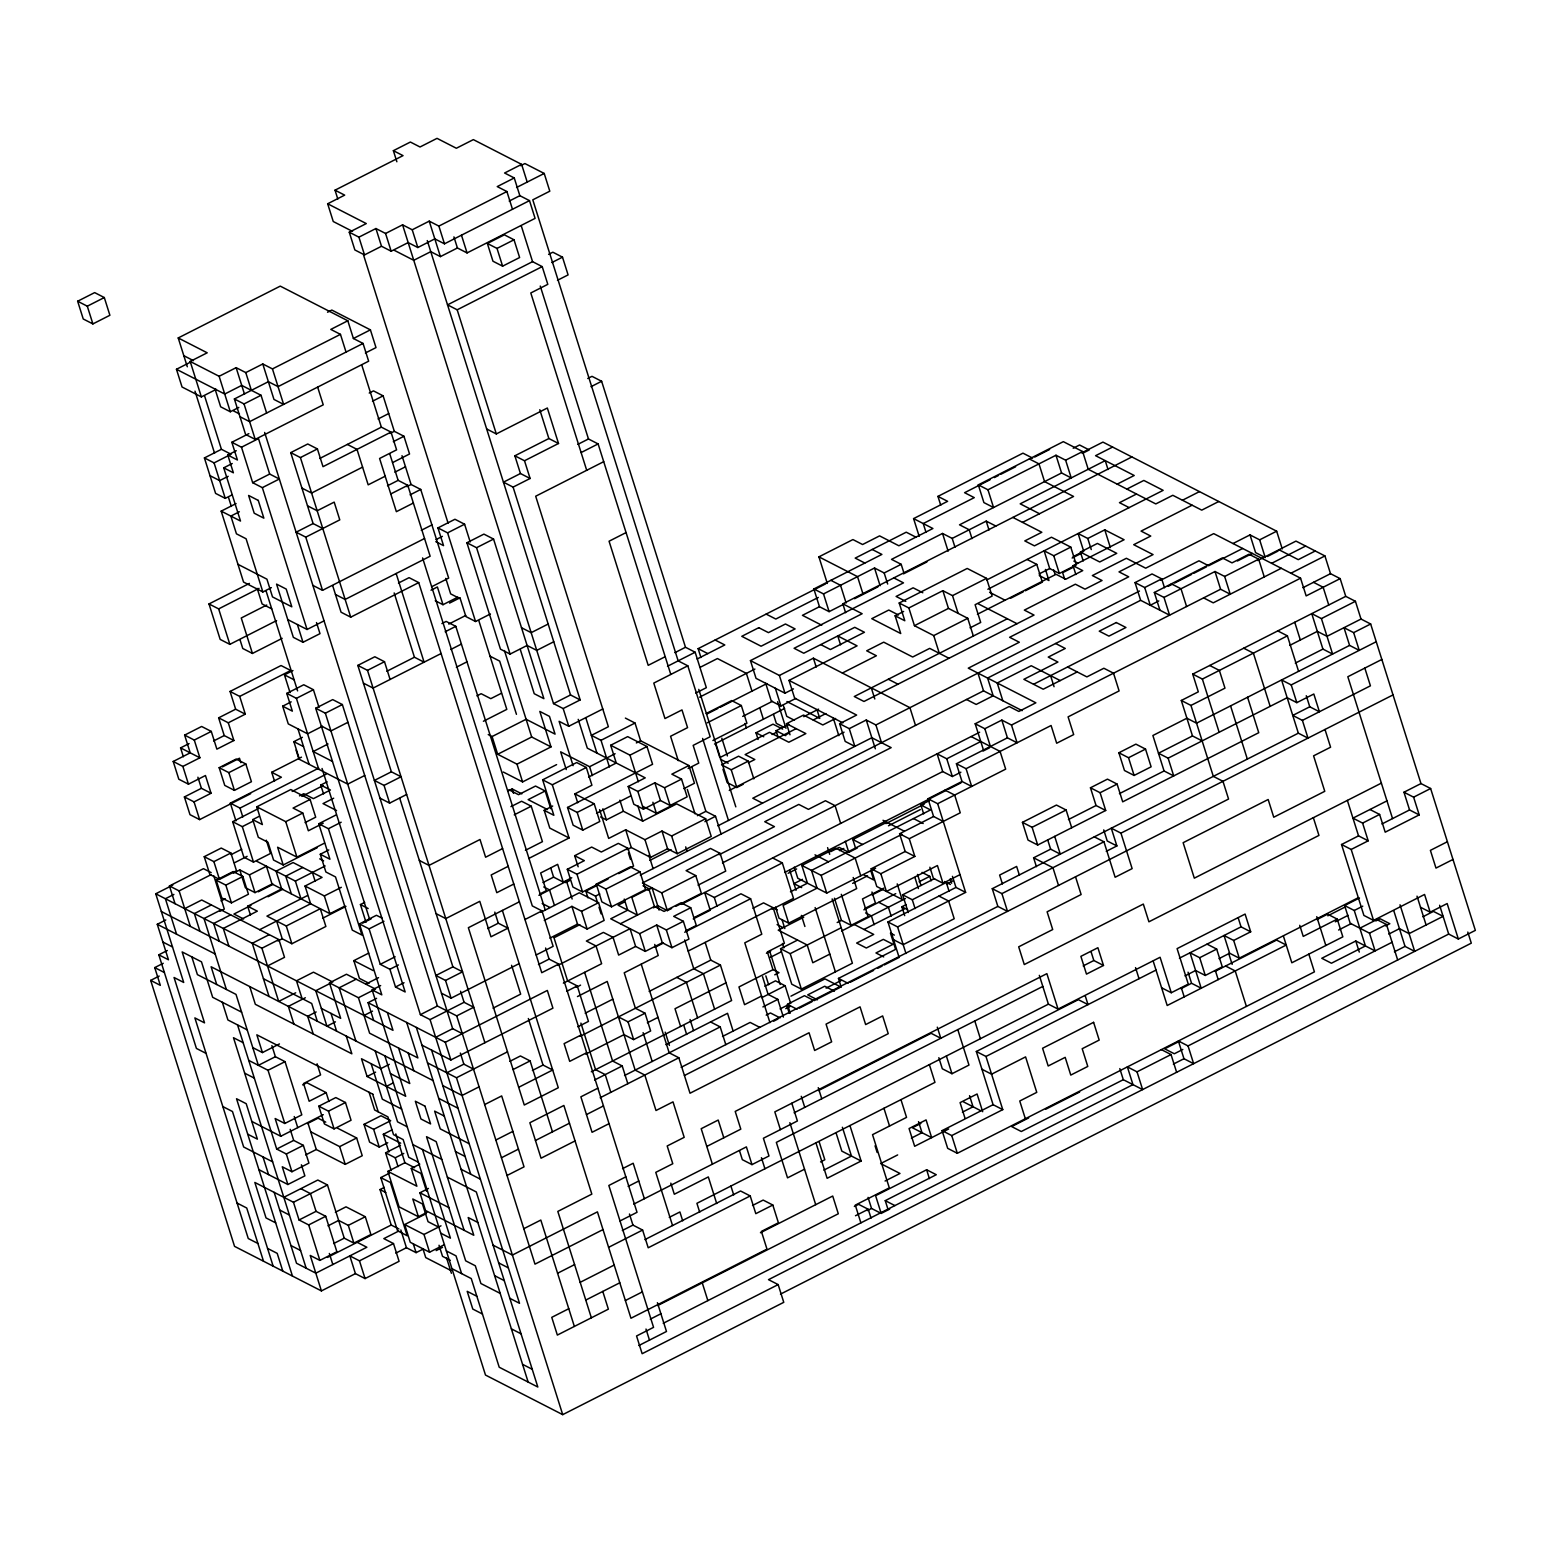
<?xml version="1.0" encoding="UTF-8"?>
<svg xmlns="http://www.w3.org/2000/svg" width="1553" height="1553" viewBox="0 0 1553 1553"><rect width="100%" height="100%" fill="white"/><g stroke="black" fill="none" stroke-linecap="round" stroke-linejoin="round"><path stroke-width="1.5" d="M77.65 301.243L94.655 292.605L104.303 297.555L109.894 315.278L92.889 323.917L83.241 318.986L77.65 301.243L87.298 306.193L92.889 323.917M87.298 306.193L104.303 297.555M396.869 161.764L393.375 150.68L410.38 142.041L420.028 146.991L437.034 138.353L456.349 148.253L473.354 139.615L521.614 164.366L527.205 182.089M337.816 199.056L335.021 190.184L403.023 155.63L393.375 150.68M352.55 231.416L333.254 221.516L327.664 203.773L344.669 195.134L335.021 190.184M453.922 236.891L457.417 247.975L467.065 252.925L535.086 218.371L529.495 200.628L444.469 243.821L434.821 238.871L417.815 247.529L408.167 242.579L391.162 251.217L381.514 246.267L364.509 254.906L354.861 249.955L349.27 232.212L366.275 223.574L327.664 203.773M349.27 232.212L358.918 237.163L375.923 228.524L385.571 233.474L391.162 251.217M187.311 366.78L178.226 337.952L280.258 286.121L347.814 320.772L353.405 338.496L363.053 343.446L368.643 361.189L249.625 421.659L239.977 416.709M385.571 233.474L402.576 224.836L412.224 229.786L417.815 247.529M521.614 164.366L504.609 173.004L514.257 177.954L519.847 195.678L529.495 200.628M520.643 165.705L524.895 163.55L544.21 173.451L549.801 191.194L532.795 199.832L678.156 660.86L687.804 665.81L710.167 736.724L693.162 745.382L698.753 763.105L688.115 768.502M412.224 229.786L429.23 221.147L438.878 226.097L444.469 243.821M514.257 177.954L497.251 186.593L506.899 191.543L512.49 209.267M438.878 226.097L506.899 191.543M516.567 187.486L544.21 173.451M216.236 389.357L201.366 396.908L190.184 361.441L207.19 352.803L178.226 337.952M201.366 396.908L182.05 387.008L176.46 369.284L191.349 361.713M509.209 201.075L519.847 195.678M327.547 312.231L331.798 310.056L370.41 329.857L376.001 347.6L365.382 352.997M394.462 250.402L413.758 260.302L430.763 251.664L440.411 256.614L457.417 247.975M190.184 361.441L219.128 376.292L236.134 367.653L245.782 372.604L251.372 390.347M487.37 243.472L504.376 234.833L514.024 239.783L519.614 257.526L502.609 266.165L492.961 261.215L487.37 243.472L497.018 248.422L502.609 266.165M245.782 372.604L262.787 363.965L272.454 368.915L283.636 404.382L273.969 399.432L262.787 363.965M347.814 320.772L330.808 329.411L340.456 334.361L346.047 352.085M497.018 248.422L514.024 239.783M272.454 368.915L340.456 334.361M317.647 387.105L323.238 404.828L255.216 439.383L245.568 434.432L234.387 398.985L268.378 381.689L278.045 386.639L363.053 343.446M353.405 338.496L370.41 329.857M234.387 398.985L244.035 403.935L261.04 395.277L266.631 413.02M215.071 389.085L220.662 406.808L230.31 411.759L238.813 407.43M586.704 470.307L530.796 292.973L547.801 284.335L542.211 266.611L532.563 261.661L447.536 304.854L457.184 309.804L496.319 433.928L547.335 408.012L558.517 443.479L524.506 460.756L514.858 455.805L548.869 438.528L558.517 443.479M548.597 254.381L552.849 252.207L562.497 257.157L568.087 274.9L557.469 280.297M457.184 309.804L542.211 266.611M551.878 262.554L562.497 257.157M236.289 450.739L227.786 455.048L237.434 459.999L231.843 442.275L248.849 433.636M204.414 457.941L221.419 449.302L231.086 454.252L214.081 462.891L204.414 457.941L215.595 493.408L225.263 498.358L231.63 495.116M241.492 447.225L258.497 438.587L269.678 474.053L279.346 479.003L262.341 487.642L252.673 482.692L241.492 447.225L231.843 442.275M369.226 393.045L373.477 390.89L383.125 395.84L394.307 431.307L403.955 436.257L409.546 453.981L392.54 462.619M236.075 503.58L221.186 511.131L240.501 521.031L223.729 467.841L232.232 463.512M372.487 401.237L383.125 395.84M228.175 476.305L219.672 480.615L210.004 475.664M322.772 528.505L313.104 523.555L290.741 452.622L307.746 443.983L317.414 448.933L323.005 466.676L391.007 432.103L396.597 449.846L379.592 458.484L396.364 511.675L413.37 503.036M290.741 452.622L300.408 457.572L317.414 448.933M252.673 482.692L269.678 474.053M378.078 418.98L388.716 413.564M319.724 458.484L381.359 427.153L391.007 432.103M390.055 433.462L394.307 431.307M239.356 511.772L230.853 516.081L236.444 533.824L246.092 538.775L262.865 591.965L271.367 587.636M393.336 441.654L403.955 436.257M362.587 467.123L311.59 493.039L301.923 488.088M385.183 476.208L368.177 484.847L356.996 449.38L347.348 444.43M394.85 472.17L405.488 466.774M587.733 378.505L591.984 376.331L601.632 381.281L685.494 647.271L695.162 652.221L706.343 687.688L695.705 693.084M313.104 523.555L296.118 532.194L305.766 537.144L322.539 590.334L424.551 538.503M387.512 485.759L398.131 480.362L407.779 485.312L430.142 556.226L345.135 599.439L335.467 594.488M591.014 386.678L601.632 381.281M305.766 537.144L339.777 519.867L334.186 502.124L317.181 510.762L307.513 505.812M390.774 493.951L407.779 485.312M406.828 486.652L411.079 484.497L420.727 489.447L448.681 578.104L431.676 586.743M410.108 494.844L420.727 489.447M276.589 620.598L229.844 644.359L220.177 639.409L208.995 603.942L249.392 583.423M208.995 603.942L218.662 608.892L259.04 588.373M513.092 487.118L530.097 478.479L520.449 473.529L503.444 482.168L513.092 487.118L580.181 699.918L563.176 708.556L553.528 703.606L402.576 224.836M577.832 444.372L588.471 438.975L598.119 443.925L670.799 674.448M266.747 605.029L241.259 617.997L252.44 653.444L282.18 638.341M421.29 530.311L431.909 524.914M581.113 452.564L598.119 443.925M435.811 541.667L443.537 545.627L437.946 527.904L454.951 519.265L464.599 524.215L470.19 541.939M437.946 527.904L447.594 532.854L464.599 524.215M436.005 539.609L442.391 536.367M603.709 461.668L535.688 496.222L608.368 726.726L591.363 735.365L601.011 740.315L609.397 766.93M553.761 641.758L536.756 650.396L527.108 645.446L510.102 654.085L500.454 649.154L466.909 542.754L483.915 534.116L493.563 539.066L543.88 698.656L534.232 693.706L520.255 649.368M287.751 619.589L307.067 629.489L324.072 620.851M398.461 583.054L409.08 577.658L418.728 582.608L541.745 972.702L558.731 964.064L637.021 1212.311L620.016 1220.949M466.909 542.754L476.557 547.704L493.563 539.066M332.672 585.617L341.058 612.212L350.726 617.162L418.728 582.608M237.958 564.321L266.922 579.172L272.513 596.915L291.809 606.815L286.218 589.072L276.57 584.122L293.342 637.332L302.99 642.282L319.996 633.643L316.501 622.559M230.058 691.454L281.054 665.538L290.722 670.488L239.706 696.404L230.058 691.454L235.648 709.197L245.296 714.147L228.291 722.786L218.643 717.835L235.648 709.197M431.016 590.218L437.402 586.976L442.993 604.699L457.863 597.148M290.042 692.599L284.451 674.856L292.954 670.547M211.053 793.253L201.405 788.303L184.399 796.941L194.047 801.892L211.053 793.253L205.462 775.529L188.457 784.168L178.809 779.218L173.218 761.475L190.223 752.836L184.632 735.113L201.638 726.474L211.286 731.424L216.876 749.148L233.882 740.509L228.291 722.786M449.574 603.088L460.193 597.691M184.632 735.113L194.28 740.063L211.286 731.424M291.188 701.859L282.685 706.188L292.352 711.138L286.761 693.395L303.767 684.757L313.415 689.707L319.006 707.45M183.37 756.757L180.575 747.886L189.078 743.576M391.375 771.802L374.389 780.441L384.037 785.391L401.043 776.752L391.375 771.802L357.831 665.402L374.836 656.764L384.503 661.714L390.094 679.457M441.906 623.568L446.157 621.414L455.805 626.344L545.258 910.058M286.761 693.395L296.409 698.345L313.415 689.707M213.596 740.956L224.234 735.559L233.882 740.509M626.073 532.582L609.067 541.221L648.203 665.344L665.208 656.705M448.778 624.073L465.784 615.434M357.831 665.402L367.498 670.352L384.503 661.714M445.187 631.76L455.805 626.344M173.218 761.475L182.866 766.425L199.871 757.786L194.28 740.063M445.769 578.376L450.661 593.887L460.309 598.837L465.9 616.56L475.548 621.511L490.437 613.959M386.813 671.265L414.437 657.23L424.105 662.18L396.151 573.503M382.232 918.25L376.447 915.28L359.442 923.919L369.09 928.869L380.271 964.335L389.919 969.286L395.51 987.009L405.158 991.959L315.705 708.246L332.711 699.607L342.359 704.557L437.402 1006.014L456.718 1015.895L534.989 1264.142L603.01 1229.588M441.091 653.541L373.089 688.095L363.421 683.145M315.705 708.246L325.353 713.196L342.359 704.557M450.778 649.484L461.396 644.087M219.167 767.687L236.172 759.048L245.84 763.998L251.431 781.722L234.425 790.361L224.758 785.41L219.167 767.687L228.835 772.637L234.425 790.361M222.467 766.871L239.473 758.233L240.87 762.678M228.835 772.637L245.84 763.998M322.461 726.26L307.591 733.812L288.276 723.912L282.685 706.188M364.722 775.491L347.717 784.129L299.457 759.378L293.866 741.655L302.369 737.326M347.95 722.3L330.944 730.939L321.296 725.989M456.368 667.227L466.987 661.811M548.17 624.034L531.165 632.673L521.517 627.723M274.512 781.14L271.717 772.287L301.476 757.165M328.052 743.984L313.182 751.555L332.478 761.455M235.94 820.877L230.349 803.153L281.365 777.238L271.717 772.287M184.399 796.941L189.99 814.665L199.638 819.615L250.654 793.699M230.349 803.153L240.016 808.104L318.656 768.153M259.099 816.373L252.731 819.615L262.379 824.565L256.789 806.822L290.799 789.545L310.095 799.446L315.686 817.189L305.067 822.585M476.887 695.88L481.139 693.706L490.787 698.656L501.425 693.259M266.301 840.173L270.494 853.471L253.488 862.109L243.84 857.159L232.659 821.692L258.167 808.725M292.178 791.448L326.188 774.17M299.496 795.854L303.747 793.699L313.395 798.65L330.401 790.011L320.753 785.061L327.12 781.819M232.659 821.692L242.307 826.642L252.925 821.246M301.826 796.398L323.082 785.604M310.095 799.446L293.09 808.084L302.757 813.034L308.348 830.777L323.218 823.206M204.239 856.693L221.244 848.054L230.892 853.005L236.483 870.748L219.478 879.386L209.83 874.436L204.239 856.693L213.887 861.643L219.478 879.386M256.789 806.822L285.752 821.673L302.757 813.034M483.41 721.252L506.802 709.372L478.848 620.715M333.681 798.203L323.043 803.6L336.555 810.53M213.887 861.643L230.892 853.005M175.043 903.691L169.452 885.948L203.462 868.671L211.189 872.631M231.106 854.635L241.724 849.239M206.064 1053.38L196.416 1048.43L174.052 977.497L183.7 982.447L155.746 893.79L172.752 885.152M827.303 583.443L818.916 556.848L852.927 539.57L862.575 544.521L879.58 535.882L898.876 545.782L932.887 528.505L913.591 518.605L947.602 501.328L937.954 496.378L1022.961 453.165L1032.609 458.116M169.452 885.948L179.119 890.898L210.994 874.708M234.367 862.827L247.121 856.344M978.312 484.847L987.96 489.797L993.551 507.52L983.903 502.59L978.312 484.847L1063.339 441.654L1082.635 451.554L1088.226 469.278L1155.801 503.929L1172.806 495.291L1201.75 510.141L1218.756 501.503M173.897 894.412L165.394 898.741L176.576 934.207M990.115 479.722L964.607 492.689L974.255 497.639L923.239 523.555L926.034 532.407M994.366 477.567L998.618 475.393M1000.734 474.325L1015.623 466.754M1034.744 457.048L1049.614 449.477M553.528 703.606L570.533 694.967L580.181 699.918M328.79 849.937L320.287 854.266L329.935 859.217L318.753 823.75L335.759 815.111M492.087 736.549L526.098 719.272L555.062 734.123L549.471 716.379L539.823 711.429L551.004 746.896L516.994 764.173L497.678 754.273L492.087 736.549L488.244 734.569M216.197 880.182L233.202 871.544L242.85 876.494L248.441 894.237L231.436 902.875L221.788 897.925L216.197 880.182L225.845 885.132L231.436 902.875M233.396 873.174L239.783 869.932L249.431 874.883L255.022 892.626L272.027 883.987L329.935 913.669L344.805 906.117M987.96 489.797L1055.982 455.243L1065.63 460.193L1071.221 477.916L1061.573 472.966L1055.982 455.243M1073.201 448.235L1079.568 444.993L1089.216 449.943L1082.849 453.185M318.753 823.75L328.421 828.7L341.175 822.216M674.876 652.668L685.494 647.271M225.845 885.132L242.85 876.494M379.98 798.164L389.628 803.115L406.634 794.476M249.431 874.883L266.437 866.244L272.027 883.987M1065.63 460.193L1082.635 451.554M184.71 908.641L201.715 900.002L278.919 939.604L284.51 957.327L267.504 965.966M843.978 604.098L829.108 611.649L819.46 606.699L813.869 588.975L881.871 554.421L872.223 549.471M1081.684 452.894L1102.941 442.1L1276.663 531.204L1282.254 548.927M700.927 657.521L698.132 648.649L825.652 583.85M167.316 950.494L158.814 954.823L168.462 959.773L157.28 924.307L165.783 919.978M667.518 666.256L695.162 652.221M497.678 754.273L531.689 736.996L551.004 746.896M317.22 847.705L283.209 864.982L277.618 847.239L296.934 857.14L324.558 843.104M211.363 904.953L194.358 913.591L199.949 931.315M813.869 588.975L823.517 593.925L874.533 568.01L884.181 572.96L887.675 584.044M954.998 547.258L952.203 538.406L942.535 533.456L891.538 559.371L901.186 564.321L903.982 573.173M1061.573 472.966L959.54 524.817L969.208 529.767L972.003 538.619M1112.589 447.05L1095.583 455.689L1134.195 475.49L1117.189 484.128M221.031 900.895L225.282 898.741M697.142 658.996L724.785 644.961L715.137 640.011M818.295 597.439L775.801 619.045L766.134 614.095M573.096 765.668L559.119 721.33L568.767 726.28L602.778 709.003M687.804 665.81L653.794 683.087L664.975 718.554L681.981 709.915L687.571 727.639L670.566 736.277L678.253 760.659M302.738 867.506L285.733 876.144L291.323 893.868M221.011 909.903L204.006 918.541L226.369 989.455M884.181 572.96L901.186 564.321M952.203 538.406L986.213 521.129L995.861 526.059M220.06 911.242L224.311 909.087L213.809 875.834M258.303 891.81L273.192 884.259M700.422 667.188L717.428 658.55L746.391 673.4L751.982 691.124M819.46 606.699L802.455 615.337L821.751 625.238M256.789 861.294L295.381 881.095L325.14 865.972M230.659 914.853L213.654 923.491L219.245 941.215M250.46 915.066L247.665 906.214L281.675 888.937L276.085 871.194L293.09 862.556L322.053 877.406L305.048 886.045L310.639 903.768L259.623 929.703M845.609 612.697L842.813 603.826L1131.885 456.951M250.965 905.399L233.959 914.038L243.607 918.988M267.97 896.76L282.84 889.209M854.616 598.701L877.989 586.82M903.497 573.853L926.889 561.972M793.486 688.872L784.983 693.201L756.039 678.35L750.448 660.607L903.477 582.86L893.829 577.91M1022.515 522.371L1073.531 496.455L1044.567 481.605L1038.976 463.881L1029.328 458.931M601.011 740.315L635.022 723.038L640.612 740.781L688.872 765.532L694.463 783.256L683.844 788.652M159.183 976.06L150.68 980.389L160.328 985.34L154.737 967.597L163.24 963.287M503.269 772.016L522.584 781.916L556.595 764.62M507.909 791.098L512.16 788.924L521.808 793.874M307.358 895.596L266.961 916.115L286.276 925.996L291.867 943.739L325.878 926.462L320.287 908.719L286.276 925.996M699.626 697.161L754.894 669.071M552.693 806.026L544.191 810.336L553.839 815.286L542.657 779.839L576.668 762.542L586.316 767.493L591.907 785.236L574.901 793.874L577.697 802.746M588.626 777.044L616.269 763.008L610.678 745.265L627.684 736.627L646.98 746.527L652.571 764.27L567.544 807.463L573.135 825.187L582.783 830.137L599.788 821.498L594.197 803.775L574.901 793.874M903.632 611.474L895.13 615.784L904.797 620.734L899.206 603.01L967.208 568.456L986.524 578.357L992.115 596.08L975.109 604.719L980.7 622.442L970.062 627.858M305.048 886.045L324.344 895.945L341.349 887.307M1126.837 489.079L1143.843 480.44L1163.139 490.34L986.718 579.968M542.657 779.839L552.305 784.789L586.316 767.493M510.956 806.648L521.594 801.251L531.242 806.201L542.424 841.668L525.419 850.306M566.243 769.57L560.652 751.846L589.596 766.697L615.104 753.729M636.361 742.936L640.612 740.781M550.771 808.725L545.181 791.001L528.175 799.64L547.471 809.54M899.206 603.01L908.854 607.961L942.865 590.684L952.513 595.634L958.104 613.357M269.271 934.654L252.265 943.292L269.038 996.482M750.448 660.607L779.392 675.458L813.403 658.181L909.922 707.683L915.513 725.406M1136.485 494.029L1119.48 502.667L1129.128 507.617M706.169 713.526L731.677 700.578L741.325 705.528L746.915 723.252L712.905 740.529M707.333 713.798L717.971 708.401M720.087 707.333L766.852 683.572M610.678 745.265L629.974 755.166L646.98 746.527M514.237 814.84L531.242 806.201M952.513 595.634L986.524 578.357M155.746 893.79L261.913 948.242L278.919 939.604M842.891 722.883L794.631 698.132L789.04 680.408L857.062 645.854L837.766 635.953L840.561 644.825M277.968 940.943L282.219 938.788L291.867 943.739M322.597 918.269L345.97 906.389M707.314 722.805L741.325 705.528M366.023 922.307L360.432 904.564L364.683 902.409M908.854 607.961L914.445 625.684L948.456 608.407L967.752 618.308L973.343 636.031M987.883 589.247L1036.763 564.399L1042.354 582.142L1025.349 590.781M1053.769 555.76L1070.774 547.122L1076.365 564.865L1059.36 573.503L1049.712 568.553L1044.121 550.81L1053.769 555.76L1059.36 573.503M1073.084 556.673L1083.722 551.276L1078.131 533.533L1087.779 538.483L1104.785 529.845L1124.081 539.745L1073.065 565.661L1075.86 574.532M742.683 716.418L772.443 701.296M842.367 673.031L876.377 655.754L866.71 650.804L883.715 642.165L912.679 657.016L929.684 648.377L948.98 658.278M1080.422 552.072L1097.427 543.434L1116.723 553.334L1099.718 561.972L1080.422 552.072L1083.217 560.944M1182.454 500.241L1199.46 491.602M1039.073 573.95L1049.712 568.553M765.687 683.301L771.278 701.024L780.926 705.974L795.815 698.423M1072.133 558.032L1080.636 553.703M502.59 848.579L485.604 857.217L480.013 839.494L428.997 865.409L419.349 860.459M567.544 807.463L577.192 812.413L594.197 803.775M688.872 765.532L671.867 774.17L681.534 779.121L687.125 796.844L670.119 805.483L660.452 800.533L643.447 809.171L633.799 804.221L628.208 786.497L645.213 777.859L587.306 748.158L578.221 719.35M714.496 744.062L784.634 708.42M362.723 923.103L371.225 918.794M914.445 625.684L933.741 635.585L967.752 618.308M977.419 614.27L1056.059 574.299L1065.727 579.25L1082.713 570.611L1073.065 565.661M1192.102 505.191L1141.086 531.107L1150.734 536.057L1133.729 544.695L1153.044 554.596L1119.034 571.873L1128.682 576.823L1009.644 637.293L1019.312 642.243L968.295 668.159L1035.851 702.81L1018.846 711.449L1009.198 706.499L975.187 723.776L983.573 750.39M1010.479 598.332L1023.213 591.848M1073.278 567.291L1062.64 572.688L1064.737 579.347M628.208 786.497L637.856 791.448L654.861 782.809L664.529 787.759L670.119 805.483M369.09 928.869L383.96 921.317M596.527 813.306L630.537 796.029M758.116 739.461L756.02 732.802L773.025 724.164L782.673 729.114M720.631 757.185L769.511 732.337L788.827 742.237L805.832 733.598L786.517 723.698L803.522 715.059L822.818 724.96L835.572 718.476M508.18 866.322L491.194 874.96L496.785 892.684L513.791 884.045M778.189 737.384L776.092 730.725L788.846 724.261M803.736 716.69L818.606 709.139M664.529 787.759L681.534 779.121M772.055 734.511L776.306 732.356M528.699 858.498L569.077 837.979L552.305 784.789M600.584 816.917L606.369 819.887L623.374 811.248L642.69 821.149L676.7 803.872L705.644 818.722L711.235 836.446L677.224 853.723L667.576 848.773L661.986 831.049L644.98 839.688L625.684 829.787L608.679 838.426L599.594 809.618M1007.353 618.754L854.305 696.52L863.973 701.471L1034.007 615.066L1024.359 610.115L1075.375 584.2L1085.023 589.15L1102.028 580.511L1092.38 575.561L1126.391 558.284L1145.687 568.184L1213.708 533.63L1300.56 578.182L1306.151 595.906L1340.161 578.628L1345.752 596.352L1355.42 601.302L1361.01 619.045L1370.658 623.995L1420.976 783.566L1430.624 788.516L1475.35 930.383L1458.345 939.021L1448.697 934.071L1439.612 905.263M796.165 728.648L745.149 754.583L754.816 759.514L748.43 762.756M813.17 720.01L825.924 713.545M784.576 735.404L788.827 733.249M369.07 983.34L359.422 978.39L353.832 960.647L368.721 953.096M748.235 761.145L738.568 756.195L721.563 764.833L731.23 769.783L748.235 761.145L753.826 778.868M295.691 992.794L278.686 1001.433L261.913 948.242M642.884 806.395L656.395 813.326L673.4 804.687M578.162 866.788L574.668 855.703L591.674 847.064L601.322 852.015L618.327 843.376L627.975 848.326L633.566 866.069L618.696 873.621M329.488 982.874L346.474 974.236L375.438 989.086L358.432 997.725L329.488 982.874L340.67 1018.341L321.355 1008.441M839.61 723.698L849.258 728.648L854.849 746.372L845.201 741.422L839.61 723.698L856.615 715.059L789.04 680.408M330.653 983.146L315.764 990.717L326.945 1026.184L335.448 1021.855M305.339 997.744L288.334 1006.383L293.925 1024.106M380.271 964.335L395.141 956.764M608.058 879.017L582.55 891.985L572.902 887.035L567.311 869.292L584.316 860.653L574.668 855.703M542.968 882.531L553.606 877.134L563.254 882.085L571.756 877.756M1264.258 576.92L1258.668 559.177L1249.02 554.227L1232.014 562.865L1222.366 557.915L1154.345 592.489L1163.993 597.42L1169.584 615.163L1140.64 600.312L1135.049 582.589L1152.054 573.95L1161.702 578.881L1164.498 587.752M356.142 979.186L339.136 987.824L355.909 1041.034M849.258 728.648L866.263 720.01L875.911 724.96L881.502 742.683M729.269 790.477L844.055 732.162M722.96 769.259L727.153 782.557L736.821 787.507L743.188 784.265M519.381 901.788L468.365 927.704L524.273 1105.018L558.284 1087.741L502.376 910.427M389.919 969.286L398.422 964.957M567.311 869.292L576.959 874.242L627.975 848.326M539.881 893.965L546.248 890.723L540.658 872.98L557.663 864.342L563.254 882.085M627.024 849.685L631.275 847.53L650.571 857.411L667.576 848.773M538.91 895.304L566.554 881.269L572.145 899.012M1135.049 582.589L1144.697 587.539L1161.702 578.881M365.79 984.136L378.544 977.652M565.583 882.628L569.835 880.473M697.375 815.674L705.877 811.345L715.525 816.296L721.116 834.039M875.911 724.96L1139.475 591.052M1160.732 580.24L1198.994 560.808L1208.642 565.758L1242.652 548.481M1233.004 543.531L1250.01 534.892L1259.658 539.842L1265.249 557.566L1255.6 552.616L1250.01 534.892M316.152 1011.954L307.649 1016.283L313.24 1034.007M487.681 928.597L498.299 923.2L507.967 928.15L490.962 936.789L479.78 901.322L445.769 918.599L436.121 913.649M661.986 831.049L671.634 835.999L705.644 818.722M389.298 1064.329L380.796 1068.658L361.5 1058.758L367.09 1076.481L405.702 1096.282L372.138 989.902L380.64 985.573M704.907 821.692L715.525 816.296M1140.64 600.312L987.592 678.059L993.182 695.802L976.177 704.441L966.529 699.491M1168.264 586.277L1172.515 584.122M1174.65 583.035L1191.636 574.396M1193.772 573.309L1206.526 566.826M1259.658 539.842L1276.663 531.204M252.79 1047.615L262.438 1052.565L279.443 1043.927M524.972 919.512L541.958 910.873L553.14 946.34L536.154 954.979M541.007 912.232L579.269 892.781L598.565 902.681L604.156 920.424L587.15 929.063L577.502 924.113L571.912 906.37L544.288 920.405M596.274 884.142L630.285 866.865L639.933 871.815L645.524 889.539L611.513 906.836L601.865 901.885L596.274 884.142L605.922 889.092L611.513 906.836M395.51 987.009L404.013 982.7M587.946 897.828L585.85 891.17L596.468 885.773M1163.993 597.42L1215.009 571.504L1224.657 576.454L1230.248 594.197L1220.6 589.247L1215.009 571.504M373.671 1020.418L368.08 1002.675L376.583 998.365M1158.79 600.933L1150.288 605.262L1144.697 587.539M1237.43 560.982L1252.3 553.431M649.814 860.401L671.071 849.607M717.835 825.847L983.534 690.852L1022.146 710.653M323.257 1114.666L280.744 1136.272L275.153 1118.529L284.801 1123.479L301.806 1114.84L285.034 1061.65L275.386 1056.7L258.38 1065.339L236.017 994.405L197.406 974.624L191.815 956.881M445.536 980.448L462.542 971.809L452.894 966.859L435.888 975.498L445.536 980.448L451.127 998.171L519.148 963.617M605.922 889.092L639.933 871.815M585.85 891.17L595.498 896.12L599.749 893.965M1224.657 576.454L1258.668 559.177M1257.716 560.536L1295.978 541.104L1324.923 555.935L1330.513 573.678L1340.161 578.628M364.023 1015.468L372.526 1011.139M640.341 875.077L891.15 747.634L871.854 737.733L752.817 798.223L762.484 803.173M1267.384 556.479L1278.003 551.082M248.732 1060.388L268.028 1070.289L285.034 1061.65M571.912 906.37L581.56 911.32L598.565 902.681M1033.56 684.271L1220.6 589.247M1271.616 563.331L1305.627 546.054M549.878 938.148L577.502 924.113M685.669 930.868L696.307 925.472L690.716 907.729L681.068 902.778L664.063 911.417L654.415 906.467L648.824 888.743L631.819 897.382L637.409 915.105L618.094 905.205L624.481 901.982M554.324 937.604L579.832 924.656M647.853 890.102L652.105 887.928L659.093 910.097M698.073 885.152L725.717 871.117L720.126 853.374L686.115 870.651L695.763 875.601L701.354 893.344L675.846 906.292M1077.219 671.944L1043.208 689.221L1023.893 679.321L1057.904 662.044L1048.256 657.094L1065.261 648.455L1055.613 643.505M1281.264 568.282L1213.242 602.836L1203.594 597.886M1315.275 550.985L1298.269 559.643L1278.973 549.743M719.155 854.732L774.423 826.642L764.775 821.712L798.786 804.415L808.434 809.365L825.439 800.727L835.087 805.677L840.678 823.42M325.353 713.196L420.397 1014.653L437.402 1006.014M720.126 853.374L710.478 848.423L642.457 882.978L661.753 892.878L695.763 875.601M975.187 723.776L984.835 728.726L1001.84 720.087L1011.488 725.037L1017.079 742.78L1007.431 737.83L1001.84 720.087M1290.912 573.232L1324.923 555.935M722.436 862.924L979.632 732.239M420.397 1014.653L430.065 1019.603L464.075 1002.306L473.723 1007.256L456.718 1015.895M538.464 964.51L549.083 959.113L558.731 964.064M302.621 1084.887L306.873 1082.713L326.169 1092.613L328.964 1101.485M620.404 923.744L654.415 906.467M1011.488 725.037L1300.56 578.182M653.444 907.826L657.696 905.671L667.344 910.621L671.595 908.466M960.861 772.21L952.358 776.519L942.71 771.569L937.119 753.846L946.767 758.796L980.778 741.519M557.779 965.422L630.052 928.694L635.643 946.437L645.291 951.387L662.296 942.749L671.944 947.699L688.95 939.06L683.359 921.317L673.711 916.367L690.716 907.729M956.415 763.746L966.082 768.696L971.673 786.42L962.006 781.47L956.415 763.746L1007.431 737.83M1302.889 587.713L1330.513 573.678M681.262 904.409L942.71 771.569M983.088 751.05L989.475 747.828M326.169 1092.613L309.163 1101.252L303.573 1083.528L320.578 1074.89L317.084 1063.805M435.655 1037.326L452.661 1028.688L462.309 1033.638M493.039 1008.169L520.663 994.134L511.578 965.306M624.248 899.09L627.742 910.155L610.737 918.794L639.7 933.644L656.705 925.006L666.353 929.956L671.944 947.699M966.082 768.696L1051.09 725.503L1056.681 743.227L1073.686 734.588L1068.095 716.865L1119.111 690.93L1113.52 673.206L1103.872 668.256L1086.867 676.894L1067.571 666.994M693.24 918.91L710.245 910.272L704.654 892.529L714.302 897.479L782.324 862.924L793.505 898.391L772.249 909.184M367.09 1076.481L375.593 1072.172M318.811 1106.202L335.817 1097.563L345.465 1102.514L351.056 1120.257L334.07 1128.895L324.402 1123.945L318.811 1106.202L328.479 1111.152L334.07 1128.895M368.08 1002.675L445.303 1042.277L547.335 990.445L552.926 1008.169L450.894 1060L421.931 1045.15M666.353 929.956L683.359 921.317M563.37 983.146L601.632 963.714L596.041 945.991L586.393 941.04L603.399 932.402L613.047 937.333L618.638 955.076L635.643 946.437M694.191 917.551L740.956 893.79L750.604 898.741L761.785 934.207L744.78 942.846L769.939 1022.631M943.253 821.44L933.586 816.49L927.995 798.747L962.006 781.47M784.634 872.456L946.165 790.399M948.301 789.312L961.055 782.828M790.438 891.83L807.444 883.191L801.853 865.448L835.844 848.171L855.159 858.071L860.75 875.795M855.645 848.404L852.849 839.532L886.86 822.255M923.666 813.85L920.871 804.978L929.373 800.649M788.128 873.291L796.631 868.962M830.641 851.685L839.144 847.375L848.792 852.325L857.295 847.996M885.909 823.614L924.171 804.163M839.552 850.617L843.803 848.462M888.452 825.788L920.327 809.579M328.479 1111.152L345.465 1102.514M566.651 991.338L577.27 985.941L588.451 1021.408L577.832 1026.805M307.416 1123.576L318.054 1118.179L325.761 1122.14M576.318 987.3L580.57 985.126M654.958 947.33L663.461 943.02M684.718 932.227L750.604 898.741M927.995 798.747L937.663 803.697L1005.665 769.143L1000.074 751.419L971.13 736.568M1202.138 740.897L1192.49 735.947L1181.309 700.481L1198.314 691.842L1192.723 674.118L1345.752 596.352M386.386 1086.382L392.773 1083.14M802.455 879.328L793.952 883.638L801.659 887.598M237.551 1024.922L276.686 1149.045L293.692 1140.407L303.34 1145.357L308.931 1163.1L291.925 1171.738L282.277 1166.788L287.868 1184.512L304.873 1175.873L301.379 1164.789M577.464 996.56L607.223 981.438L635.177 1070.114L644.825 1075.064L656.007 1110.511L673.012 1101.873L684.194 1137.34L667.188 1145.978L672.779 1163.721L655.774 1172.36L672.546 1225.55M1192.723 674.118L1202.371 679.069L1287.398 635.856L1298.58 671.323M1321.409 618.579L1332.59 654.046L1322.923 649.096L1311.741 613.629L1321.409 618.579L1355.42 601.302M752.933 908.291L763.552 902.875L777.315 909.844M905.185 851.49L871.175 868.787L880.823 873.718L914.833 856.441L905.185 851.49L899.595 833.767L933.586 816.49M801.853 865.448L821.149 875.348L901.924 834.31M276.686 1149.045L286.334 1153.995L303.34 1145.357M446.837 1072.793L463.842 1064.154L473.49 1069.105M688.173 951.038L773.2 907.826L784.381 943.292L767.376 951.931L772.967 969.674L738.956 986.951L744.547 1004.675L761.552 996.036M899.595 833.767L909.243 838.717L960.259 812.801L954.668 795.058L945 790.108M1289.708 645.407L1317.332 631.372L1327 636.322L1361.01 619.045M364.004 1124.391L381.009 1115.753L390.657 1120.703L373.652 1129.342L364.004 1124.391L369.595 1142.115L379.243 1147.065L387.745 1142.756M427.521 1062.893L456.485 1077.743L507.501 1051.827M305.65 1154.908L316.288 1149.511L345.251 1164.362L362.237 1155.723L356.646 1137.98L337.35 1128.08M585.19 1013.216L612.814 999.181M1181.309 700.481L1190.957 705.431L1224.968 688.154L1219.377 670.43L1209.729 665.48M794.282 867.156L797.776 878.241L826.74 893.091L875.62 868.243M852.655 883.385L867.545 875.814M310.697 1131.768L339.661 1146.619L356.646 1137.98M509.811 1061.359L520.43 1055.962L530.097 1060.913L552.46 1131.846M1353.653 632.634L1359.244 650.358L1349.596 645.407L1344.005 627.684L1353.653 632.634L1370.658 623.995M649.135 991.435L710.769 960.123L720.437 965.073L731.618 1000.54L591.324 1071.803M1118.878 752.778L1135.884 744.139L1145.532 749.09L1151.122 766.813L1134.117 775.452L1124.469 770.502L1118.878 752.778L1128.526 757.728L1134.117 775.452M1295.299 663.131L1322.923 649.096M775.529 907.107L779.024 918.192L788.672 923.142L856.693 888.588L853.199 877.503M803.755 917.202L778.247 930.169L807.211 945.02L812.801 962.744L829.807 954.105M388.91 1152.015L383.319 1134.292L391.822 1129.963M479.081 1086.828L462.076 1095.467L442.76 1085.566M513.092 1069.551L530.097 1060.913M581.094 1034.997L564.108 1043.635L569.699 1061.359L586.685 1052.72M580.143 1036.356L720.437 965.073M1128.526 757.728L1145.532 749.09M1349.596 645.407L1196.548 723.174L1186.9 718.224L1152.889 735.501L1164.071 770.967L1173.719 775.918L1168.128 758.175L1158.48 753.224L1192.49 735.947M883.754 888.141L862.497 898.954L868.088 916.678L851.083 925.316L841.435 920.366L834.446 898.197M872.165 894.897L882.803 889.5M532.407 1070.463L543.026 1065.047L552.693 1069.998L518.683 1087.294M618.405 1016.904L628.053 1021.855L645.058 1013.216L650.649 1030.959L633.643 1039.598L623.995 1034.647L585.733 1054.079M1168.128 758.175L1287.165 697.705L1296.813 702.655L1313.819 694.016L1319.409 711.74L1309.761 706.79L1292.756 715.428L1302.404 720.378L1307.995 738.121L1298.347 733.171L1281.574 679.962L1291.222 684.912L1376.249 641.719M283.811 1197.305L317.821 1180.028L327.469 1184.978L344.242 1238.168L353.89 1243.118L370.895 1234.48L365.304 1216.737L346.008 1206.836L335.37 1212.252M1247.564 697.239L1258.745 732.705L1122.703 801.833L1117.112 784.09L1107.464 779.14L1090.458 787.779L1100.106 792.729L1105.697 810.472L1037.695 845.026L1028.028 840.076L1022.437 822.352L1056.448 805.056L1066.115 810.006L1071.706 827.749M766.425 953.29L770.676 951.135M832.136 898.935L852.403 963.209L801.387 989.125L791.739 984.175L780.557 948.708L797.543 940.07M837.183 922.521L841.435 920.366M864.807 908.486L875.446 903.089L871.951 892.004M391.201 1170.554L385.61 1152.831L400.48 1145.279M770.327 957.366L780.965 951.97M863.856 909.844L895.732 893.654M919.124 881.774L929.742 876.358L931.14 880.803M484.672 1104.571L501.677 1095.933L524.04 1166.847L507.035 1175.485M275.677 1222.871L266.029 1217.921L254.847 1182.454L293.459 1202.255L327.469 1184.978M647.368 1022.767L658.006 1017.37M726.027 982.797L675.011 1008.732L680.602 1026.455M1022.437 822.352L1032.104 827.303L1066.115 810.006M1100.106 792.729L1117.112 784.09M908.233 912.523L902.642 894.8L934.537 878.59M780.557 948.708L790.205 953.658L841.221 927.743M385.61 1152.831L395.258 1157.781L403.761 1153.452M841.629 930.985L905.399 898.585M1381.84 659.443L1347.829 676.739L1392.556 818.586M929.878 867.234L933.372 878.319L943.02 883.269L960.026 874.63M1068.425 819.557L1096.049 805.522L1105.697 810.472M1119.441 793.641L1164.071 770.967M902.642 894.8L912.29 899.75L946.301 882.473L949.097 891.325M904.681 915.629L901.885 906.777L906.137 904.603M946.515 884.084L952.882 880.862M426.9 1212.408L418.398 1216.737L399.082 1206.836L387.901 1171.37L404.906 1162.731L414.573 1167.681M774.753 974.818L779.004 972.663L773.219 969.693M864.031 929.471L904.409 908.951M380.776 1177.582L390.424 1182.532L407.197 1235.742L397.549 1230.791L380.776 1177.582L389.279 1173.272M293.459 1202.255L299.05 1219.979L316.055 1211.34L325.703 1216.29L336.885 1251.757L319.879 1260.395L310.231 1255.445L321.413 1290.912L355.423 1273.635L365.071 1278.585L399.082 1261.308L393.491 1243.565L383.843 1238.615L398.713 1231.063M887.947 921.977L955.949 887.423L965.617 892.373L897.595 926.927L887.947 921.977L899.129 957.444L884.239 964.995M764.872 986.233L775.491 980.836L785.139 985.786L790.729 1003.51M387.901 1171.37L416.864 1186.22L411.273 1168.477L419.776 1164.168M299.05 1219.979L308.698 1224.929L325.703 1216.29M594.605 1079.995L622.229 1065.96L627.82 1083.703M1302.404 720.378L1370.425 685.824L1364.835 668.101M398.907 1228.986L391.201 1225.026L380.019 1189.559L384.27 1187.404M665.907 1044.645L727.542 1013.313L733.132 1031.056M1036.414 866.671L1033.619 857.8L1050.624 849.161L1060.291 854.111L1054.701 836.388M761.766 997.667L785.139 985.786M495.853 1140.018L512.859 1131.38M597.866 1088.187L580.88 1096.826L592.062 1132.292L609.048 1123.654M328.013 1225.841L338.651 1220.425L348.299 1225.375L353.89 1243.118M624.539 1075.511L720.204 1026.902L725.795 1044.645M992.27 888.685L1001.918 893.616L1007.509 911.359L997.861 906.408L992.27 888.685L1298.347 733.171M762.911 1006.926L777.801 999.375L783.391 1017.099M790.962 996.152L824.973 978.875L840.406 986.796M348.299 1225.375L365.304 1216.737M600.196 1097.738L678.836 1057.768L690.017 1093.234L809.055 1032.764L814.646 1050.488L831.651 1041.849L826.06 1024.126L860.051 1006.849L865.642 1024.572L882.648 1015.934L888.238 1033.677L735.21 1111.424L740.8 1129.147L706.79 1146.444M1001.918 893.616L1103.95 841.784L1115.132 877.251L1132.137 868.612L1120.955 833.146L1111.288 828.195L1116.879 845.939L1106.26 851.335M1120.955 833.146L1393.022 694.909M722.514 1036.453L750.138 1022.418L759.805 1027.368M766.192 1015.118L770.443 1012.964L780.091 1017.914M790.244 1013.197L787.449 1004.325L804.454 995.687L814.102 1000.637L839.61 987.669M841.26 987.281L838.465 978.409L895.848 949.252M780.111 1008.926L788.613 1004.597M477.839 1222.483L468.191 1217.533L473.781 1235.256L425.522 1210.505L419.931 1192.782L428.434 1188.453M785.74 1008.654L789.992 1006.499M826.118 988.135L840.988 980.584M501.444 1157.761L518.45 1149.123M535.455 1140.484L569.466 1123.207M586.471 1114.569L603.457 1105.93M333.604 1243.565L344.242 1238.168M681.146 1067.319L997.861 906.408M773.724 1021.156L777.975 1019.001M799.232 1008.188L811.967 1001.724M850.229 982.272L873.621 970.392M877.872 968.237L882.123 966.082M684.427 1075.511L1228.559 799.038L1222.968 781.314L1213.32 776.364L1190.957 705.431M327.431 1257.425L391.201 1225.026M444.449 1244.632L429.579 1252.203L410.264 1242.303L404.673 1224.56L425.93 1213.767M575.056 1140.931L541.046 1158.208L529.864 1122.741L563.875 1105.464L591.829 1194.121L557.818 1211.418L591.363 1317.798M355.423 1273.635L349.833 1255.892L359.481 1260.842L393.491 1243.565M404.673 1224.56L423.988 1234.46L440.994 1225.822M395.801 1253.116L406.44 1247.719L416.088 1252.65L422.455 1249.427M436.16 1250.592L442.527 1247.35M622.559 1168.652L633.178 1163.255L644.359 1198.722M1381.374 783.12L1194.315 878.163L1183.134 842.697L1268.16 799.504L1273.751 817.227L1324.767 791.312L1313.586 755.845L1330.591 747.207L1325 729.483M523.807 1228.695L540.813 1220.056L574.358 1326.437M625.82 1176.844L608.834 1185.483L653.561 1327.349L636.555 1335.988L642.146 1353.711L778.169 1284.603L783.76 1302.326L562.71 1414.647L485.487 1375.046L384.853 1055.865M628.15 1186.395L638.768 1180.998M1386.965 800.863L1352.954 818.14L1362.602 823.09L1368.193 840.814L1351.188 849.452L1341.54 844.502L1358.545 835.863L1368.193 840.814M1369.96 809.501L1379.608 814.451L1385.198 832.175L1419.209 814.898L1409.561 809.948L1403.97 792.224L1420.976 783.566M818.489 1090.555L931.14 1033.308L940.788 1038.258L937.294 1027.174M1362.602 823.09L1379.608 814.451M1403.97 792.224L1413.618 797.174L1430.624 788.516M794.127 1112.783L1042.82 986.427M1083.198 965.908L1093.836 960.511L1103.484 965.461L1086.479 974.1L1080.888 956.357L1097.893 947.718L1103.484 965.461M633.74 1204.119L746.391 1146.89L751.982 1164.614L768.987 1155.976L763.397 1138.252L797.407 1120.975L791.816 1103.232M1381.918 823.983L1409.561 809.948M1358.312 897.692L1239.275 958.182L1229.627 953.231L1224.036 935.488L1233.684 940.439L1250.689 931.8L1245.098 914.076L1177.096 948.631L1188.278 984.097L1171.273 992.736L1160.091 957.269L1058.059 1009.101L1048.411 1004.15L776.345 1142.387L787.526 1177.853L804.532 1169.215M622.326 1230.5L632.945 1225.103L642.612 1230.054L648.203 1247.777L750.215 1195.946L755.806 1213.669L772.812 1205.031L778.402 1222.774L761.397 1231.413L766.988 1249.136L630.964 1318.245L597.42 1211.864L512.393 1255.057L493.077 1245.157M993.105 1104.688L942.089 1130.623L951.737 1135.573L1002.753 1109.638L993.105 1104.688L976.332 1051.497L1078.345 999.666L1088.012 1004.616L1085.217 995.745M557.585 1273.246L574.591 1264.608M608.601 1247.331L642.612 1230.054M669.265 1217.358L679.903 1211.961L682.699 1220.833M938.827 1057.69L942.322 1068.775L951.97 1073.725L968.975 1065.086L957.793 1029.62M976.332 1051.497L985.98 1056.448L1156.014 970.062M1179.406 958.182L1241.041 926.85L1250.689 931.8M644.922 1239.585L740.567 1190.996L750.215 1195.946M1188.064 972.197L1191.559 983.282L1201.207 988.232L1190.025 952.765L1199.692 957.716L1216.678 949.077L1222.269 966.82L1205.283 975.459L1195.616 970.509L1184.997 975.905M580.181 1282.332L614.192 1265.054M1447.396 841.726L1430.391 850.365L1435.981 868.088L1452.987 859.45M1219.008 958.628L1229.627 953.231M820.566 1161.935L824.818 1159.761L819.227 1142.037M752.526 1205.477L763.164 1200.081L772.812 1205.031M823.847 1170.127L851.471 1156.073L842.386 1127.264M1180.94 988.698L1191.559 983.282M1214.951 971.401L1276.585 940.089L1286.233 945.039L1167.196 1005.509L1153.219 961.191M1316.963 919.57L1327.601 914.173L1337.249 919.124L1342.84 936.847L1291.824 962.782L1283.438 936.168M1344.607 905.535L1354.255 910.485L1365.436 945.952L1331.426 963.229L1321.778 958.279L1355.788 941.002L1375.084 950.902L1369.494 933.159L1350.198 923.259L1344.607 905.535L1359.477 897.983M1327.796 915.804L1344.801 907.166M920.871 1123.421L912.368 1127.75L931.664 1137.631L926.073 1119.907L909.068 1128.546L914.659 1146.289L948.669 1128.992M568.767 1308.713L551.761 1317.352L557.352 1335.075L608.368 1309.16L602.778 1291.436M585.772 1300.075L619.783 1282.797M849.937 1125.556L861.119 1161.023L827.128 1178.3L815.946 1142.853M1337.249 919.124L1303.239 936.401L1299.745 925.316M1354.255 910.485L1362.757 906.156M1335.328 921.822L1348.082 915.358M911.378 1138.097L922.016 1132.7L918.522 1121.615M962.394 1112.181L973.032 1106.765L969.538 1095.68M1338.608 930.014L1351.362 923.53M897.653 1154.927L880.648 1163.566L899.963 1173.466L885.074 1181.018M625.374 1300.521L642.379 1291.882M1341.54 844.502L1363.903 915.435L1373.551 920.385L1424.567 894.47L1430.158 912.193L1447.163 903.555L1458.345 939.021M760.446 1232.752L832.719 1196.043L838.309 1213.767L657.637 1305.568M1359.846 928.209L1376.851 919.57L1386.499 924.52L1397.681 959.987M1375.88 920.929L1380.132 918.774L1389.799 923.724L1385.548 925.879M1369.494 933.159L1386.499 924.52M942.089 1130.623L947.679 1148.346L957.327 1153.297L1314.42 971.867L1308.83 954.124M1388.809 934.071L1399.447 928.675L1409.095 933.625L1443.106 916.348L1433.458 911.397L1422.82 916.794M854.344 1206.487L858.595 1204.332L868.243 1209.282L871.039 1218.134M888.044 1209.496L885.249 1200.644L936.265 1174.709L926.617 1169.758L875.601 1195.694L881.192 1213.417L889.694 1209.108M1028.649 1117.927L1011.644 1126.566L1021.292 1131.516L1123.304 1079.684L1142.62 1089.585L1137.029 1071.842L1127.381 1066.892L1132.972 1084.635L663.228 1323.292M1045.635 1109.288L1079.646 1092.011M1179.562 1041.248L1164.672 1048.819L1174.32 1053.769L1182.823 1049.44M650.28 1319.157L660.899 1313.76M1137.029 1071.842L1171.04 1054.565L1176.63 1072.308M1188.045 1045.926L1193.636 1063.669L1183.968 1058.719L1178.378 1040.976L1188.045 1045.926L1392.09 942.263M855.489 1215.747L868.243 1209.282M867.292 1210.622L871.544 1208.467L881.192 1213.417M1173.35 1064.116L1183.968 1058.719M1394.4 951.795L1405.038 946.398L1414.686 951.348L1400.01 904.797M638.865 1345.519L666.489 1331.484L657.404 1302.676M1448.697 934.071L768.521 1279.653L778.169 1284.603M780.48 1294.134L1471.293 943.156L1467.799 932.072M1313.508 582.317L1323.156 587.267L1328.747 604.991M1277.75 630.906L1287.398 635.856M1039.52 513.732L1020.205 503.832L1105.231 460.639L1108.027 469.511M1171.35 583.831L1180.998 588.781L1186.589 606.524M1012.867 517.421L1041.811 532.271L1024.805 540.91L1034.453 545.86L1051.459 537.222L1070.774 547.122M1073.861 561.079L1077.724 563.06M1243.739 648.203L1253.387 653.153L1270.16 706.343M1027.115 559.449L1036.763 564.399M1039.287 575.581L1048.935 580.531L1045.441 569.446M915.882 537.144L906.234 532.194L855.218 558.109L864.866 563.06M989.61 592.295L1005.043 600.215M978.39 603.903L1017.001 623.704M922.793 592.761L913.125 587.811L896.12 596.449L905.787 601.399M818.916 556.848L857.528 576.648L863.119 594.372M1060.214 680.583L1031.25 665.732L997.24 683.009L1002.83 700.752M830.874 580.337L840.522 585.287L846.113 603.01M898.43 614.988L888.782 610.038L871.777 618.676L900.721 633.527L895.13 615.784M842.813 603.826L862.129 613.726L794.107 648.28L803.755 653.231L854.771 627.315L864.419 632.265L830.409 649.542L820.76 644.592M1420.51 907.243L1430.158 912.193M486.671 428.977L496.319 433.928M888.316 679.243L897.964 684.194M183.817 355.695L193.465 360.645M261.04 395.277L241.724 385.396L224.719 394.035L176.46 369.284M1116.879 845.939L1107.231 840.988L1103.737 829.904M1094.283 836.834L1103.95 841.784M698.132 648.649L707.78 653.599M233.61 410.943L239.395 413.913M786.944 701.568L819.751 718.398L816.956 709.527M794.457 720.301L786.75 716.341L783.256 705.256M784.051 727.328L776.325 723.368L773.53 714.496M1207.03 944.127L1216.678 949.077M1033.619 857.8L1052.934 867.7L1058.525 885.443M776.092 730.725L785.74 735.676M920.871 804.978L930.519 809.928L811.501 870.398L817.092 888.141L783.081 905.418L788.672 923.142M1225.569 966.005L1235.217 970.955L1246.399 1006.422M756.02 732.802L763.746 736.763M913.513 818.567L923.181 823.517M223.729 467.841L233.377 472.791L227.786 455.048M882.997 820.275L904.234 831.166M435.267 600.739L442.993 604.699M720.437 759.262L728.163 763.222M1161.605 987.786L1171.273 992.736M944.632 881.502L950.417 884.472M625.374 718.088L635.022 723.038M922.036 872.398L929.742 876.358M852.849 839.532L862.517 844.483M490.03 656.162L499.678 661.112L516.45 714.322M938.963 896.062L948.611 901.012L954.202 918.735L903.186 944.651L893.538 939.701M312.891 585.384L322.539 590.334M864.031 874.999L873.698 879.949L870.903 871.078M814.995 854.829L828.506 861.76M901.885 906.777L907.67 909.747M878.726 902.293L888.394 907.243L891.189 916.095M1161.392 1049.614L1171.04 1054.565M262.865 591.965L243.549 582.064L221.186 511.131M772.676 857.974L782.324 862.924M865.584 912.912L871.388 915.882L874.184 924.734M271.736 608.892L262.088 603.942L257.196 588.412M894.334 935.12L890.471 933.139L895.363 948.65M854.383 924.52L873.679 934.421L856.674 943.059L866.322 948.009L883.327 939.371L892.994 944.321L875.989 952.96L883.696 956.92M545.181 791.001L535.533 786.051L518.527 794.69L508.86 789.739M252.44 653.444L242.773 648.494L239.977 639.642M777.102 924.598L782.906 927.568M284.451 674.856L294.099 679.806M569.077 837.979L549.781 828.079L544.191 810.336M838.465 978.409L848.113 983.36M643.02 885.773L648.824 888.743M834.388 991.183L824.74 986.233L807.735 994.871L817.402 999.821M981.923 1069.24L991.571 1074.191L1025.582 1056.894L1036.763 1092.361L1019.758 1100.999L1025.349 1118.742M293.866 741.655L303.534 746.605M777.801 999.375L768.133 994.425L762.542 976.701M787.449 1004.325L797.097 1009.275M963.384 1101.815L980.758 1110.725M543.744 886.938L549.548 889.908L554.44 905.418M542.191 903.497L549.917 907.457M676.778 977.4L686.426 982.35L697.608 1017.817M541.958 910.873L532.31 905.923L422.591 557.935M180.575 747.886L199.871 757.786M710.536 1021.952L720.204 1026.902M645.058 1013.216L635.41 1008.266L624.228 972.799L658.239 955.522L654.745 944.438M577.27 985.941L567.621 980.991L553.644 936.653M319.743 858.867L323.606 860.847M678.836 1057.768L669.188 1052.818L641.234 964.161M861.119 1161.023L841.823 1151.122L836.232 1133.399M283.209 864.982L273.561 860.032L267.97 842.289L258.322 837.339L252.731 819.615M360.432 904.564L368.158 908.524M885.249 1200.644L894.897 1205.594M622.229 1065.96L612.581 1061.01L584.627 972.353M255.022 892.626L245.374 887.675L239.783 869.932M441.479 993.221L451.127 998.171M751.982 1164.614L742.334 1159.664L739.539 1150.812M247.665 906.214L257.313 911.165L223.302 928.442L228.893 946.165M353.832 960.647L373.147 970.547M372.138 989.902L381.805 994.852L359.442 923.919M332.769 982.078L313.473 972.178L296.468 980.817L302.058 998.54M161.337 911.514L392.987 1030.318L387.396 1012.575M157.28 924.307L215.188 954.008M263.447 978.739L311.707 1003.49L317.297 1021.233M162.871 942.03L172.519 946.981M433.112 1080.616L211.13 966.781L216.721 984.505M390.444 1073.608L409.759 1083.509L398.577 1048.042M438.703 1098.359L458.019 1108.26M154.737 967.597L164.404 972.547M241.608 1012.148L212.664 997.298L201.482 961.831L182.167 951.931L204.53 1022.864L194.882 1017.914L273.153 1266.161M444.294 1116.083L434.646 1111.133L440.237 1128.876L469.2 1143.726M247.199 1029.872L227.903 1019.972L222.312 1002.248M372.914 1094.244L256.847 1034.822L262.438 1052.565M401.625 1109.075L382.329 1099.175L371.148 1063.708M243.142 1042.665L233.494 1037.715L306.174 1268.219M407.216 1126.799L397.568 1121.848L375.205 1050.935M455.475 1151.55L465.123 1156.5M412.807 1144.542L441.77 1159.392M461.066 1169.273L480.382 1179.173M383.319 1134.292L400.693 1143.202M244.675 1073.181L254.323 1078.131M418.398 1162.265L408.75 1157.315L403.159 1139.591L393.511 1134.641L387.92 1116.898L374.661 1109.987L369.07 1092.264M447.361 1177.116L476.305 1191.966L537.823 1387.023L499.212 1367.222L471.258 1278.565L451.942 1268.665M411.273 1168.477L420.921 1173.427L426.512 1191.17M419.931 1192.782L448.895 1207.632M222.836 1106.571L232.484 1111.521L243.666 1146.988L272.629 1161.838M251.8 1121.421L280.744 1136.272M380.019 1189.559L385.804 1192.529M437.694 1226.637L428.046 1221.687L422.455 1203.944L412.807 1198.994L418.398 1216.737M247.723 1134.195L257.39 1139.145L246.209 1103.698L236.541 1098.747L292.449 1276.061M440.761 1233.198L450.428 1238.149L422.474 1149.492M498.668 1262.9L508.336 1267.85M446.352 1250.922L456.019 1255.872L461.61 1273.615M494.611 1275.673L504.259 1280.623M450.234 1260.298L442.527 1256.338L439.033 1245.254M300.816 1188.666L310.464 1193.616L316.055 1211.34M258.905 1169.661L287.868 1184.512M500.202 1293.397L480.906 1283.516L475.315 1265.773L465.667 1260.822L426.531 1136.699L436.179 1141.649L464.133 1230.306M509.85 1298.347L519.517 1303.297L430.065 1019.603M450.836 1270.47L425.736 1257.6L422.94 1248.748M476.849 1296.289L467.201 1291.339L472.791 1309.063L482.439 1314.013M357.19 1242.303L366.838 1247.253L315.822 1273.169L296.526 1263.268L274.163 1192.355M279.754 1210.078L289.402 1215.028M511.383 1328.863L521.051 1333.813M237.085 1203.07L246.733 1208.02L263.505 1261.211M290.935 1245.545L300.583 1250.495M522.565 1364.33L532.233 1369.28M257.914 1243.487L248.266 1238.537L158.814 954.823M267.562 1248.418L277.211 1253.368L282.801 1271.111M321.413 1290.912L234.542 1246.36L150.68 980.389M1413.618 797.174L1419.209 814.898M1417.015 896.159L1426.1 924.986M1393.856 910.932L1405.038 946.398M1294.756 622.268L1300.346 640.011M1347.363 800.397L1358.545 835.863M1306.267 695.705L1309.761 706.79M1351.188 849.452L1373.551 920.385M1291.222 684.912L1296.813 702.655M1355.788 941.002L1359.283 952.086M1313.353 817.674L1318.943 835.417L1148.909 921.803L1143.319 904.079L1024.281 964.549L1018.69 946.825L1052.701 929.548L1047.11 911.805L1081.121 894.528L1075.53 876.804M1316.75 916.678L1325.835 945.486M1230.558 705.877L1247.331 759.087M1202.371 679.069L1219.144 732.259M1154.345 592.489L1159.936 610.213M1238.246 917.998L1241.041 926.85M1104.785 529.845L1110.376 547.588M1233.684 940.439L1239.275 958.182M1228.656 953.309L1232.15 964.394M1087.779 538.483L1091.274 549.568M1215.417 970.741L1218.212 979.594M1199.692 957.716L1205.283 975.459M1053.691 569.951L1055.089 574.396M1181.406 988.019L1184.201 996.871M1090.458 787.779L1096.049 805.522M1050.566 675.633L1054.06 686.717M1135.534 967.616L1139.028 978.701M986.213 521.129L989.009 529.981M1091.041 951.64L1093.836 960.511M1047.829 840.309L1050.624 849.161M1119.81 1068.6L1123.304 1079.684M937.954 496.378L940.749 505.23M942.535 533.456L948.126 551.179M1032.104 827.303L1037.695 845.026M977.944 673.109L983.534 690.852M942.865 590.684L948.456 608.407M984.835 728.726L990.426 746.469M913.591 518.605L919.182 536.329M1019.428 875.31L1016.633 866.438L999.627 875.077L1002.423 883.948M1058.059 1009.101L1046.877 973.653L774.811 1111.87L780.402 1129.613M933.741 635.585L939.332 653.328M1039.326 975.342L1048.411 1004.15M946.767 758.796L952.358 776.519M874.533 568.01L880.124 585.733M937.663 803.697L965.617 892.373M952.455 876.338L955.949 887.423M950.242 878.804L951.64 883.249M943.02 883.269L937.43 865.545L886.414 891.461L880.823 873.718M871.311 687.882L874.805 698.966M974.799 1020.981L980.389 1038.724M985.98 1056.448L1002.753 1109.638M909.243 838.717L914.833 856.441M917.512 874.436L921.007 885.521M866.263 720.01L875.348 748.818M914.911 877.464L918.405 888.549M823.517 593.925L829.108 611.649M982.68 1111.715L977.089 1093.991L960.084 1102.63L964.976 1118.141M912.29 899.75L915.086 908.602M897.207 883.89L902.099 899.401L876.766 886.511L871.175 868.787M946.379 1056.001L951.97 1073.725M833.243 717.932L838.834 735.676M813.403 658.181L816.199 667.052M897.595 926.927L905.981 953.523M929.373 1064.64L934.964 1082.363L696.909 1203.323L699.704 1212.194M951.737 1135.573L957.327 1153.297M845.298 841.241L848.792 852.325M779.392 675.458L784.983 693.201M827.594 847.647L829.69 854.305M841.299 894.295L851.083 925.316M775.335 688.251L780.926 705.974M786.517 723.698L790.011 734.783M926.617 1169.758L929.412 1178.63M777.587 701.723L785.973 728.318M900.954 1099.64L906.544 1117.383L872.534 1134.661L889.306 1187.851L855.295 1205.128L860.886 1222.871M821.149 875.348L826.74 893.091M759.883 708.129L763.377 719.214M883.948 1108.279L889.539 1126.022M815.131 907.573L835.398 971.848M744.974 723.426L746.372 727.852M789.759 870.34L796.048 890.296M875.057 1145.823L877.154 1152.481M801.406 915.396L804.9 926.481M782.033 919.687L784.828 928.558M868.049 1197.382L871.544 1208.467M790.205 953.658L801.387 989.125M721.815 738.199L727.406 755.923M731.23 769.783L736.821 787.507M782.44 943.467L783.838 947.893M698.772 689.377L735.811 806.861M715.661 744.333L719.854 757.631M818.256 1087.663L821.751 1098.747M702.616 738.432L728.473 820.45M769.706 951.212L780.188 984.466M787.177 1006.635L789.273 1013.274M765.843 975.886L768.638 984.757M801.27 1096.302L804.765 1107.386M521.381 226.194L532.563 261.661M540.25 286.043L588.471 438.975M691.9 767.027L705.877 811.345M687.338 789.468L695.026 813.85M789.856 1122.664L815.713 1204.682M714.302 897.479L717.098 906.35M685.708 846.87L687.105 851.316M539.784 409.72L548.869 438.528M654.861 782.809L660.452 800.533M671.634 835.999L677.224 853.723M705.178 942.399L710.769 960.123M652.901 802.241L656.395 813.326M714.613 1009.178L703.431 973.712L693.764 968.761L684.679 939.953M761.436 1157.684L764.93 1168.768M629.974 755.166L638.361 781.761M637.856 791.448L643.447 809.171M461.474 235.182L467.065 252.925M637.798 805.638L642.69 821.149M644.98 839.688L650.571 857.411M661.753 892.878L667.344 910.621M524.506 460.756L530.097 478.479M648.902 855.295L653.095 868.593M514.858 455.805L520.449 473.529M690.056 1019.506L693.55 1030.59M619.88 800.164L623.374 811.248M656.705 925.006L662.296 942.749M723.795 1137.786L718.204 1120.062L701.199 1128.701L712.381 1164.168M625.684 829.787L631.275 847.53M683.883 1025.64L686.678 1034.512M429.23 221.147L440.411 256.614M585.772 717.641L596.954 753.108M628.402 852.849L630.499 859.488M730.919 1186.046L733.715 1194.917M427.269 240.579L570.533 694.967M589.596 766.697L592.392 775.568M602.875 808.802L606.369 819.887M639.7 933.644L645.291 951.387M563.176 708.556L568.767 726.28M665.208 1032.163L669.401 1045.46M716.709 1203.556L708.323 1176.941L674.313 1194.238L670.818 1183.153M577.192 812.413L582.783 830.137M643.097 1032.648L652.182 1061.456M595.498 896.12L597.594 902.778M598.992 907.204L601.089 913.863M628.053 1021.855L633.643 1039.598M375.923 228.524L381.514 246.267M476.557 547.704L510.102 654.085M576.959 874.242L582.55 891.985M504.434 650.552L531.689 736.996M702.267 1282.894L707.857 1300.618M581.56 911.32L587.15 929.063M358.918 237.163L364.509 254.906M363.538 254.983L448.099 523.186M447.594 532.854L475.548 621.511M550.81 868.263L553.606 877.134M516.994 764.173L522.584 781.916M610.814 1092.341L605.224 1074.598L595.576 1069.648L580.9 1023.097M512.16 788.924L513.558 793.369M401.994 455.689L411.079 484.497M361.791 365.091L381.359 427.153M389.745 453.767L398.131 480.362M545.588 948.029L549.083 959.113M629.45 1214.019L632.945 1225.103M645.99 1329.038L649.484 1340.123M394.171 592.935L414.437 657.23M494.805 912.116L498.299 923.2M528.35 1018.516L543.026 1065.047M300.408 457.572L350.726 617.162M367.498 670.352L484.905 1042.723M399.781 798.397L452.894 966.859M460.581 991.241L464.075 1002.306M384.037 785.391L389.628 803.115M264.651 432.452L452.661 1028.688M460.348 1053.07L463.842 1064.154M236.134 367.653L244.52 394.248M244.035 403.935L255.216 439.383M445.303 1042.277L450.894 1060M456.485 1077.743L562.71 1414.647M262.341 487.642L307.067 629.489M219.128 376.292L230.31 411.759M297.399 624.539L302.99 642.282M431.579 1050.1L470.714 1174.223M416.34 1027.426L528.156 1382.073M406.692 1022.476L417.873 1057.942L369.614 1033.191L358.432 997.725M204.647 396.112L221.419 449.302M266.145 591.149L297.594 690.891M322.053 768.483L369.575 919.201M296.409 698.345L318.773 769.279M408.225 1052.992L413.816 1070.716M320.753 785.061L323.548 793.913M194.999 391.162L214.566 453.224M228.543 497.542L231.339 506.414M214.081 462.891L225.263 498.358M297.943 728.862L309.125 764.328M328.421 828.7L361.965 935.081L352.298 930.131L335.526 876.94L325.878 871.99L320.287 854.266M296.079 750.06L298.875 758.912M446.507 1257.755L451.399 1273.266M324.344 895.945L329.935 913.669M395.821 1133.923L404.906 1162.731M312.386 872.456L315.181 881.327M423.988 1234.46L429.579 1252.203M395.258 1157.781L398.053 1166.652M372.681 1094.224L378.272 1111.948M218.662 608.892L229.844 644.359M285.752 821.673L296.934 857.14M413.292 1243.798L416.088 1252.65M239.706 696.404L245.296 714.147M346.261 1036.084L351.852 1053.808L255.333 1004.306L249.742 986.582M295.381 881.095L300.971 898.818M373.652 1129.342L379.243 1147.065M400.849 1229.976L406.44 1247.719M331.003 1013.391L336.593 1031.134M218.643 717.835L224.234 735.559M276.628 921.065L282.219 938.788M240.016 808.104L242.812 816.975M242.307 826.642L253.488 862.109M339.661 1146.619L345.251 1164.362M359.481 1260.842L365.071 1278.585M307.902 1122.916L316.288 1149.511M197.91 777.218L201.405 788.303M271.891 1045.615L275.386 1056.7M294.255 1116.549L297.749 1127.633M182.866 766.425L188.457 784.168M194.047 801.892L199.638 819.615M290.197 1129.322L293.692 1140.407M329.333 1253.446L332.827 1264.53M268.028 1070.289L284.801 1123.479M286.334 1153.995L291.925 1171.738M308.698 1224.929L319.879 1260.395M179.119 890.898L190.301 926.364M262.981 1156.888L268.572 1174.612M758.796 627.684L741.79 636.322L761.086 646.223L795.097 628.926L785.449 623.995L768.444 632.634L758.796 627.684M1116.277 622.539L1099.272 631.178L1108.92 636.128L1125.925 627.49L1116.277 622.539M1093.603 1022.34L1042.587 1048.256L1048.178 1065.999L1065.183 1057.36L1070.774 1075.084L1087.779 1066.445L1082.189 1048.721L1099.194 1040.083L1093.603 1022.34M258.264 500.415L248.616 495.465L254.207 513.208L263.855 518.158L258.264 500.415M424.998 1106.182L415.35 1101.232L420.941 1118.975L430.589 1123.926L424.998 1106.182"/></g></svg>
